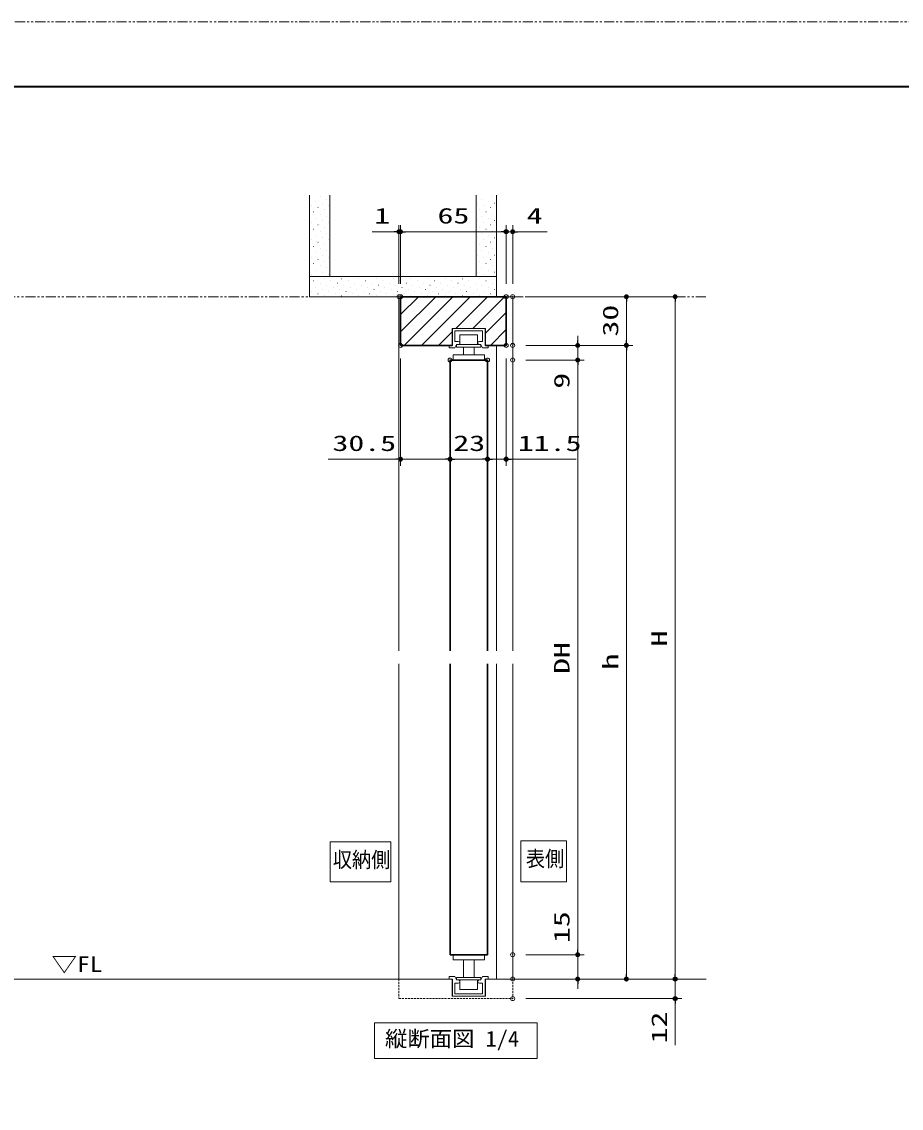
# Model space of a CAD drawing. Units: millimetres, scale not verified. Extents: x -1306 to 1306, y -607 to 607.
# Drawn here: x -765 to -224, y -75 to 594 of the extents above; entities that cross this region are included whole.
import ezdxf
from ezdxf.enums import TextEntityAlignment as Align

# ---------------------------------------------------------------- set-up
doc = ezdxf.new("R2010")
doc.units = ezdxf.units.MM
doc.header["$LTSCALE"] = 5
doc.header["$PDMODE"] = 32
doc.header["$PDSIZE"] = 2.5
doc.linetypes.add('USER1', pattern=[0.375, 0.25, -0.125])
doc.linetypes.add('USER3', pattern=[2.5, 1.25, -0.25, 0.25, -0.25, 0.25, -0.25])
for name, color, linetype, lineweight in [('0-1_線(白)', 7, 'Continuous', 30), ('0-2_線(黄)', 2, 'Continuous', 15), ('0-4_線(水)', 4, 'Continuous', 9), ('0-5_ハッチング', 6, 'Continuous', 9), ('0-6_点線(黄)', 2, 'USER1', 15), ('0-7_寸法線', 3, 'Continuous', 13), ('0-8_0', 3, 'Continuous', 25), ('0-9_DEFPOINTS', 7, 'Continuous', 5), ('0-B_陰線', 4, 'USER3', 9), ('0-C_図面枠', 7, 'Continuous', 35)]:
    doc.layers.add(name, color=color, linetype=linetype, lineweight=lineweight)
doc.styles.add('ＭＳ ゴシック', font='')
doc.styles.get('ＭＳ ゴシック').set_extended_font_data('MS Gothic')

# ---------------------------------------------------------------- blocks, each defined once
blk = doc.blocks.new('_DOT')
at = {"layer": '0-8_0'}
blk.add_line((-2.5, 0), (-5, 0), dxfattribs=at)
for points in [[(0, 0), (-2.5, 0), (-2.48, 0.313)], [(0, 0), (-2.48, -0.313), (-2.5, 0)], [(0, 0), (-2.48, 0.313), (-2.421, 0.622)], [(0, 0), (-2.421, -0.622), (-2.48, -0.313)], [(0, 0), (-2.421, 0.622), (-2.324, 0.92)], [(0, 0), (-2.324, -0.92), (-2.421, -0.622)], [(0, 0), (-2.324, 0.92), (-2.191, 1.204)], [(0, 0), (-2.191, -1.204), (-2.324, -0.92)], [(0, 0), (-2.191, 1.204), (-2.023, 1.469)], [(0, 0), (-2.023, -1.469), (-2.191, -1.204)], [(0, 0), (-2.023, 1.469), (-1.822, 1.711)], [(0, 0), (-1.822, -1.711), (-2.023, -1.469)], [(0, 0), (-1.822, 1.711), (-1.594, 1.926)], [(0, 0), (-1.594, -1.926), (-1.822, -1.711)], [(0, 0), (-1.594, 1.926), (-1.34, 2.111)], [(0, 0), (-1.34, -2.111), (-1.594, -1.926)], [(0, 0), (-1.34, 2.111), (-1.064, 2.262)], [(0, 0), (-1.064, -2.262), (-1.34, -2.111)], [(0, 0), (-1.064, 2.262), (-0.773, 2.378)], [(0, 0), (-0.773, -2.378), (-1.064, -2.262)], [(0, 0), (-0.773, 2.378), (-0.468, 2.456)], [(0, 0), (-0.468, -2.456), (-0.773, -2.378)], [(0, 0), (-0.468, 2.456), (-0.157, 2.495)], [(0, 0), (-0.157, -2.495), (-0.468, -2.456)], [(0, 0), (-0.157, 2.495), (0.157, 2.495)], [(0, 0), (0.157, -2.495), (-0.157, -2.495)], [(0, 0), (0.157, 2.495), (0.468, 2.456)], [(0, 0), (0.468, 2.456), (0.773, 2.378)], [(0, 0), (0.773, 2.378), (1.064, 2.262)], [(0, 0), (1.064, 2.262), (1.34, 2.111)], [(0, 0), (1.34, 2.111), (1.594, 1.926)], [(0, 0), (1.594, 1.926), (1.822, 1.711)], [(0, 0), (1.822, 1.711), (2.023, 1.469)], [(0, 0), (2.023, 1.469), (2.191, 1.204)], [(0, 0), (2.191, 1.204), (2.324, 0.92)], [(0, 0), (2.324, 0.92), (2.421, 0.622)], [(0, 0), (2.421, 0.622), (2.48, 0.313)], [(0, 0), (2.48, 0.313), (2.5, 0)], [(0, 0), (0.468, -2.456), (0.157, -2.495)], [(0, 0), (0.773, -2.378), (0.468, -2.456)], [(0, 0), (1.064, -2.262), (0.773, -2.378)], [(0, 0), (1.34, -2.111), (1.064, -2.262)], [(0, 0), (1.594, -1.926), (1.34, -2.111)], [(0, 0), (1.822, -1.711), (1.594, -1.926)], [(0, 0), (2.023, -1.469), (1.822, -1.711)], [(0, 0), (2.191, -1.204), (2.023, -1.469)], [(0, 0), (2.324, -0.92), (2.191, -1.204)], [(0, 0), (2.421, -0.622), (2.324, -0.92)], [(0, 0), (2.48, -0.313), (2.421, -0.622)], [(0, 0), (2.5, 0), (2.48, -0.313)]]:
    blk.add_solid(points, dxfattribs=at)

msp = doc.modelspace()

# ---------------------------------------------------------------- linework, layer by layer
at = {"layer": '0-1_線(白)'}
for p, q in [((-531.924, 424.763), (-531.924, 394.763)), ((-531.924, 424.763), (-466.924, 424.763)), ((-466.924, 394.763), (-466.924, 424.763)), ((-531.924, 394.763), (-500.124, 394.763)), ((-479.724, 394.763), (-466.924, 394.763)), ((-501.424, 385.763), (-478.424, 385.763)), ((-501.424, 206.763), (-501.424, 385.763)), ((-478.424, 206.763), (-478.424, 385.763)), ((-501.424, 19.763), (-501.424, 198.763)), ((-478.424, 19.763), (-478.424, 198.763)), ((-501.424, 19.763), (-478.424, 19.763))]:
    msp.add_line(p, q, dxfattribs=at)
at = {"layer": '0-2_線(黄)'}
for p, q in [((-587.924, 487.263), (-587.924, 424.763)), ((-575.424, 437.263), (-575.424, 487.263)), ((-485.424, 437.263), (-485.424, 487.263)), ((-472.924, 424.763), (-472.924, 487.263)), ((-587.924, 437.263), (-472.924, 437.263)), ((-587.924, 424.763), (-532.924, 424.763)), ((-1100.271, 4.763), (-500.124, 4.763)), ((-479.724, 4.763), (-343.911, 4.763))]:
    msp.add_line(p, q, dxfattribs=at)
msp.add_lwpolyline([(-548.037, -22.237), (-447.811, -22.237), (-447.811, -44.072), (-548.037, -44.072)], close=True, dxfattribs=at)
at = {"layer": '0-4_線(水)'}
for p, q in [((-462.924, 424.763), (-532.924, 424.763)), ((-532.924, 424.763), (-532.924, 206.763)), ((-462.924, 424.763), (-462.924, 206.763)), ((-498.424, 403.763), (-481.424, 403.763)), ((-498.424, 403.763), (-498.424, 397.263)), ((-481.424, 403.763), (-481.424, 397.263)), ((-501.924, 394.763), (-501.924, 393.263)), ((-499.924, 394.763), (-500.124, 394.763)), ((-498.424, 397.263), (-496.424, 397.263)), ((-497.424, 395.263), (-498.424, 393.263)), ((-481.424, 397.263), (-483.424, 397.263)), ((-482.424, 395.263), (-481.424, 393.263)), ((-479.924, 394.763), (-479.724, 394.763)), ((-477.924, 394.763), (-477.924, 393.263)), ((-472.924, 394.763), (-472.924, 206.763)), ((-501.924, 393.263), (-498.424, 393.263)), ((-493.174, 393.763), (-493.174, 388.963)), ((-486.674, 393.763), (-486.674, 388.963)), ((-477.924, 393.263), (-481.424, 393.263)), ((-532.924, 198.763), (-532.924, 4.763)), ((-472.924, 198.763), (-472.924, 4.763)), ((-462.924, 198.763), (-462.924, 4.763)), ((-493.174, 5.763), (-493.174, 16.563)), ((-486.674, 5.763), (-486.674, 16.563)), ((-501.924, 6.263), (-498.424, 6.263)), ((-497.424, 4.263), (-498.424, 6.263)), ((-498.424, 2.263), (-496.424, 2.263)), ((-498.424, -4.237), (-498.424, 2.263)), ((-481.424, 2.263), (-483.424, 2.263)), ((-482.424, 4.263), (-481.424, 6.263)), ((-477.924, 6.263), (-481.424, 6.263)), ((-481.424, -4.237), (-481.424, 2.263)), ((-477.924, 4.763), (-477.924, 6.263)), ((-481.424, -4.237), (-498.424, -4.237))]:
    msp.add_line(p, q, dxfattribs=at)
for points in [[(-499.924, 394.763), (-499.924, 405.263), (-479.924, 405.263), (-479.924, 394.763)], [(-495.374, 395.263), (-495.374, 401.263), (-484.474, 401.263), (-484.474, 395.263)], [(-499.624, 385.763), (-499.624, 388.963), (-480.224, 388.963), (-480.224, 385.763)], [(-499.624, 19.763), (-499.624, 16.563), (-480.224, 16.563), (-480.224, 19.763)], [(-477.924, 4.763), (-479.924, 4.763), (-479.924, -5.737), (-499.924, -5.737), (-499.924, 4.763), (-501.924, 4.763), (-501.924, 6.263)], [(-495.374, 4.263), (-495.374, -1.737), (-484.474, -1.737), (-484.474, 4.263)]]:
    msp.add_lwpolyline(points, dxfattribs=at)
for points in [[(-497.424, 395.263), (-497.424, 393.763), (-482.424, 393.763), (-482.424, 395.263)], [(-497.424, 4.263), (-497.424, 5.763), (-482.424, 5.763), (-482.424, 4.263)]]:
    msp.add_lwpolyline(points, close=True, dxfattribs=at)
for centre, start, end in [((-496.424, 396.263), 270, 89.99996), ((-483.424, 396.263), 90, 270), ((-496.424, 3.263), 270, 89.99996), ((-483.424, 3.263), 90, 270)]:
    msp.add_arc(centre, 1, start, end, dxfattribs=at)
at = {"layer": '0-5_ハッチング'}
for p, q in [((-584.086, 483.558), (-584.036, 483.558)), ((-581.435, 486.21), (-581.385, 486.21)), ((-580.109, 482.232), (-580.059, 482.232)), ((-577.457, 484.884), (-577.407, 484.884)), ((-484.649, 482.232), (-484.599, 482.232)), ((-481.998, 484.884), (-481.948, 484.884)), ((-478.02, 483.558), (-477.97, 483.558)), ((-475.369, 486.21), (-475.319, 486.21)), ((-474.043, 482.232), (-473.993, 482.232)), ((-586.738, 480.907), (-586.688, 480.907)), ((-585.412, 476.929), (-585.362, 476.929)), ((-582.761, 479.581), (-582.711, 479.581)), ((-581.435, 475.603), (-581.385, 475.603)), ((-578.783, 478.255), (-578.733, 478.255)), ((-576.131, 480.907), (-576.081, 480.907)), ((-483.324, 478.255), (-483.274, 478.255)), ((-480.672, 480.907), (-480.622, 480.907)), ((-479.346, 476.929), (-479.296, 476.929)), ((-476.695, 479.581), (-476.645, 479.581)), ((-475.369, 475.603), (-475.319, 475.603)), ((-586.738, 470.3), (-586.688, 470.3)), ((-584.086, 472.952), (-584.036, 472.952)), ((-582.761, 468.974), (-582.711, 468.974)), ((-580.109, 471.626), (-580.059, 471.626)), ((-577.457, 474.277), (-577.407, 474.277)), ((-576.131, 470.3), (-576.081, 470.3)), ((-484.649, 471.626), (-484.599, 471.626)), ((-481.998, 474.277), (-481.948, 474.277)), ((-480.672, 470.3), (-480.622, 470.3)), ((-478.02, 472.952), (-477.97, 472.952)), ((-476.695, 468.974), (-476.645, 468.974)), ((-474.043, 471.626), (-473.993, 471.626)), ((-585.412, 466.322), (-585.362, 466.322)), ((-584.086, 462.345), (-584.036, 462.345)), ((-581.435, 464.997), (-581.385, 464.997)), ((-578.783, 467.648), (-578.733, 467.648)), ((-577.457, 463.671), (-577.407, 463.671)), ((-483.324, 467.648), (-483.274, 467.648)), ((-481.998, 463.671), (-481.948, 463.671)), ((-479.346, 466.322), (-479.296, 466.322)), ((-478.02, 462.345), (-477.97, 462.345)), ((-475.369, 464.997), (-475.319, 464.997)), ((-586.738, 459.693), (-586.688, 459.693)), ((-585.412, 455.716), (-585.362, 455.716)), ((-582.761, 458.367), (-582.711, 458.367)), ((-580.109, 461.019), (-580.059, 461.019)), ((-578.783, 457.042), (-578.733, 457.042)), ((-576.131, 459.693), (-576.081, 459.693)), ((-484.649, 461.019), (-484.599, 461.019)), ((-483.324, 457.042), (-483.274, 457.042)), ((-480.672, 459.693), (-480.622, 459.693)), ((-479.346, 455.716), (-479.296, 455.716)), ((-476.695, 458.367), (-476.645, 458.367)), ((-474.043, 461.019), (-473.993, 461.019)), ((-586.738, 449.087), (-586.688, 449.087)), ((-584.086, 451.738), (-584.036, 451.738)), ((-581.435, 454.39), (-581.385, 454.39)), ((-580.109, 450.413), (-580.059, 450.413)), ((-577.457, 453.064), (-577.407, 453.064)), ((-576.131, 449.087), (-576.081, 449.087)), ((-484.649, 450.413), (-484.599, 450.413)), ((-481.998, 453.064), (-481.948, 453.064)), ((-480.672, 449.087), (-480.622, 449.087)), ((-478.02, 451.738), (-477.97, 451.738)), ((-475.369, 454.39), (-475.319, 454.39)), ((-474.043, 450.413), (-473.993, 450.413)), ((-585.412, 445.109), (-585.362, 445.109)), ((-582.761, 447.761), (-582.711, 447.761)), ((-581.435, 443.783), (-581.385, 443.783)), ((-578.783, 446.435), (-578.733, 446.435)), ((-577.457, 442.458), (-577.407, 442.458)), ((-483.324, 446.435), (-483.274, 446.435)), ((-481.998, 442.458), (-481.948, 442.458)), ((-479.346, 445.109), (-479.296, 445.109)), ((-476.695, 447.761), (-476.645, 447.761)), ((-475.369, 443.783), (-475.319, 443.783)), ((-586.738, 438.48), (-586.688, 438.48)), ((-584.086, 441.132), (-584.036, 441.132)), ((-582.761, 437.154), (-582.711, 437.154)), ((-580.109, 439.806), (-580.059, 439.806)), ((-578.783, 435.828), (-578.733, 435.828)), ((-576.131, 438.48), (-576.081, 438.48)), ((-572.154, 437.154), (-572.104, 437.154)), ((-568.176, 435.828), (-568.126, 435.828)), ((-561.547, 437.154), (-561.497, 437.154)), ((-557.57, 435.828), (-557.52, 435.828)), ((-550.941, 437.154), (-550.891, 437.154)), ((-546.963, 435.828), (-546.913, 435.828)), ((-540.334, 437.154), (-540.284, 437.154)), ((-536.357, 435.828), (-536.307, 435.828)), ((-529.728, 437.154), (-529.678, 437.154)), ((-525.75, 435.828), (-525.7, 435.828)), ((-519.121, 437.154), (-519.071, 437.154)), ((-515.143, 435.828), (-515.093, 435.828)), ((-508.514, 437.154), (-508.464, 437.154)), ((-504.537, 435.828), (-504.487, 435.828)), ((-497.908, 437.154), (-497.858, 437.154)), ((-493.93, 435.828), (-493.88, 435.828)), ((-487.301, 437.154), (-487.251, 437.154)), ((-484.649, 439.806), (-484.599, 439.806)), ((-483.324, 435.828), (-483.274, 435.828)), ((-480.672, 438.48), (-480.622, 438.48)), ((-478.02, 441.132), (-477.97, 441.132)), ((-476.695, 437.154), (-476.645, 437.154)), ((-474.043, 439.806), (-473.993, 439.806)), ((-585.412, 434.503), (-585.362, 434.503)), ((-584.086, 430.525), (-584.036, 430.525)), ((-581.435, 433.177), (-581.385, 433.177)), ((-580.109, 429.199), (-580.059, 429.199)), ((-577.457, 431.851), (-577.407, 431.851)), ((-574.806, 434.503), (-574.756, 434.503)), ((-573.48, 430.525), (-573.43, 430.525)), ((-570.828, 433.177), (-570.778, 433.177)), ((-569.502, 429.199), (-569.452, 429.199)), ((-566.851, 431.851), (-566.801, 431.851)), ((-564.199, 434.503), (-564.149, 434.503)), ((-562.873, 430.525), (-562.823, 430.525)), ((-560.221, 433.177), (-560.171, 433.177)), ((-558.896, 429.199), (-558.846, 429.199)), ((-556.244, 431.851), (-556.194, 431.851)), ((-553.592, 434.503), (-553.542, 434.503)), ((-552.267, 430.525), (-552.217, 430.525)), ((-549.615, 433.177), (-549.565, 433.177)), ((-548.289, 429.199), (-548.239, 429.199)), ((-545.637, 431.851), (-545.587, 431.851)), ((-542.986, 434.503), (-542.936, 434.503)), ((-541.66, 430.525), (-541.61, 430.525)), ((-539.008, 433.177), (-538.958, 433.177)), ((-537.682, 429.199), (-537.632, 429.199)), ((-535.031, 431.851), (-534.981, 431.851)), ((-532.379, 434.503), (-532.329, 434.503)), ((-531.053, 430.525), (-531.003, 430.525)), ((-528.402, 433.177), (-528.352, 433.177)), ((-527.076, 429.199), (-527.026, 429.199)), ((-524.424, 431.851), (-524.374, 431.851)), ((-521.773, 434.503), (-521.723, 434.503)), ((-520.447, 430.525), (-520.397, 430.525)), ((-517.795, 433.177), (-517.745, 433.177)), ((-516.469, 429.199), (-516.419, 429.199)), ((-513.818, 431.851), (-513.768, 431.851)), ((-511.166, 434.503), (-511.116, 434.503)), ((-509.84, 430.525), (-509.79, 430.525)), ((-507.188, 433.177), (-507.138, 433.177)), ((-505.863, 429.199), (-505.813, 429.199)), ((-503.211, 431.851), (-503.161, 431.851)), ((-500.559, 434.503), (-500.509, 434.503)), ((-499.234, 430.525), (-499.184, 430.525)), ((-496.582, 433.177), (-496.532, 433.177)), ((-495.256, 429.199), (-495.206, 429.199)), ((-492.604, 431.851), (-492.554, 431.851)), ((-489.953, 434.503), (-489.903, 434.503)), ((-488.627, 430.525), (-488.577, 430.525)), ((-485.975, 433.177), (-485.925, 433.177)), ((-484.649, 429.199), (-484.599, 429.199)), ((-481.998, 431.851), (-481.948, 431.851)), ((-479.346, 434.503), (-479.296, 434.503)), ((-478.02, 430.525), (-477.97, 430.525)), ((-475.369, 433.177), (-475.319, 433.177)), ((-474.043, 429.199), (-473.993, 429.199)), ((-586.738, 427.874), (-586.688, 427.874)), ((-582.761, 426.548), (-582.711, 426.548)), ((-578.783, 425.222), (-578.733, 425.222)), ((-576.131, 427.874), (-576.081, 427.874)), ((-572.154, 426.548), (-572.104, 426.548)), ((-568.176, 425.222), (-568.126, 425.222)), ((-565.525, 427.874), (-565.475, 427.874)), ((-561.547, 426.548), (-561.497, 426.548)), ((-557.57, 425.222), (-557.52, 425.222)), ((-554.918, 427.874), (-554.868, 427.874)), ((-550.941, 426.548), (-550.891, 426.548)), ((-546.963, 425.222), (-546.913, 425.222)), ((-544.312, 427.874), (-544.262, 427.874)), ((-540.334, 426.548), (-540.284, 426.548)), ((-536.357, 425.222), (-536.307, 425.222)), ((-533.705, 427.874), (-533.655, 427.874)), ((-531.924, 424.351), (-531.512, 424.763)), ((-531.924, 413.744), (-520.905, 424.763)), ((-531.924, 403.138), (-510.299, 424.763)), ((-529.728, 426.548), (-529.678, 426.548)), ((-529.692, 394.763), (-499.692, 424.763)), ((-525.75, 425.222), (-525.7, 425.222)), ((-523.098, 427.874), (-523.048, 427.874)), ((-519.121, 426.548), (-519.071, 426.548)), ((-519.086, 394.763), (-489.086, 424.763)), ((-515.143, 425.222), (-515.093, 425.222)), ((-512.492, 427.874), (-512.442, 427.874)), ((-508.514, 426.548), (-508.464, 426.548)), ((-504.537, 425.222), (-504.487, 425.222)), ((-501.885, 427.874), (-501.835, 427.874)), ((-497.979, 405.263), (-478.479, 424.763)), ((-497.908, 426.548), (-497.858, 426.548)), ((-493.93, 425.222), (-493.88, 425.222)), ((-491.279, 427.874), (-491.229, 427.874)), ((-487.372, 405.263), (-467.872, 424.763)), ((-487.301, 426.548), (-487.251, 426.548)), ((-483.324, 425.222), (-483.274, 425.222)), ((-480.672, 427.874), (-480.622, 427.874)), ((-476.695, 426.548), (-476.645, 426.548)), ((-479.724, 402.305), (-466.924, 415.105)), ((-508.479, 394.763), (-500.124, 403.118)), ((-476.659, 394.763), (-466.924, 404.498))]:
    msp.add_line(p, q, dxfattribs=at)
at = {"layer": '0-6_点線(黄)'}
for p, q in [((-532.924, 4.763), (-532.924, -7.237)), ((-462.924, 4.763), (-462.924, -7.237)), ((-532.924, -7.237), (-462.924, -7.237))]:
    msp.add_line(p, q, dxfattribs=at)
at = {"layer": '0-7_寸法線'}
for p, q in [((-532.924, 432.763), (-532.924, 468.763)), ((-531.924, 432.763), (-531.924, 468.763)), ((-531.924, 432.763), (-531.924, 468.763)), ((-466.924, 432.763), (-466.924, 468.763)), ((-466.924, 432.763), (-466.924, 468.763)), ((-462.924, 432.763), (-462.924, 468.763)), ((-535.924, 464.763), (-549.305, 464.763)), ((-531.924, 464.763), (-532.924, 464.763)), ((-528.924, 464.763), (-469.924, 464.763)), ((-528.924, 464.763), (-525.924, 464.763)), ((-469.924, 464.763), (-472.924, 464.763)), ((-466.924, 464.763), (-462.924, 464.763)), ((-459.924, 464.763), (-441.781, 464.763)), ((-454.924, 424.763), (-358.924, 424.763)), ((-454.924, 424.763), (-388.924, 424.763)), ((-392.924, 421.763), (-392.924, 397.763)), ((-362.924, 421.763), (-362.924, 7.763)), ((-454.924, 394.763), (-388.924, 394.763)), ((-454.924, 394.763), (-388.924, 394.763)), ((-454.924, 394.763), (-418.924, 394.763)), ((-422.924, 397.763), (-422.924, 400.763)), ((-422.924, 394.763), (-422.924, 385.763)), ((-392.924, 391.763), (-392.924, 7.763)), ((-531.924, 386.763), (-531.924, 320.763)), ((-466.924, 386.763), (-466.924, 320.763)), ((-454.924, 385.763), (-418.924, 385.763)), ((-454.924, 385.763), (-418.924, 385.763)), ((-422.924, 382.763), (-422.924, 22.763)), ((-422.924, 382.763), (-422.924, 365.573)), ((-501.424, 377.763), (-501.424, 320.763)), ((-501.424, 377.763), (-501.424, 320.763)), ((-478.424, 377.763), (-478.424, 320.763)), ((-478.424, 377.763), (-478.424, 320.763)), ((-534.924, 324.763), (-576.4, 324.763)), ((-501.424, 324.763), (-531.924, 324.763)), ((-504.424, 324.763), (-507.424, 324.763)), ((-501.424, 324.763), (-478.424, 324.763)), ((-498.424, 324.763), (-495.424, 324.763)), ((-481.424, 324.763), (-484.424, 324.763)), ((-478.424, 324.763), (-466.924, 324.763)), ((-475.424, 324.763), (-472.424, 324.763)), ((-463.924, 324.763), (-423.877, 324.763)), ((-422.924, 22.763), (-422.924, 48.525)), ((-454.924, 19.763), (-418.924, 19.763)), ((-454.924, 19.763), (-418.924, 19.763)), ((-422.924, 4.763), (-422.924, 19.763)), ((-362.924, 7.763), (-362.924, 10.763)), ((-454.924, 4.763), (-358.924, 4.763)), ((-454.924, 4.763), (-388.924, 4.763)), ((-454.924, 4.763), (-418.924, 4.763)), ((-454.924, 4.763), (-358.924, 4.763)), ((-422.924, 1.763), (-422.924, -1.237)), ((-362.924, 4.763), (-362.924, -7.237)), ((-454.924, -7.237), (-358.924, -7.237)), ((-362.924, -10.237), (-362.924, -35.999))]:
    msp.add_line(p, q, dxfattribs=at)
for points in [[(-500.124, 394.763), (-500.124, 405.263), (-479.724, 405.263), (-479.724, 394.763)], [(-500.124, 4.763), (-500.124, -5.737), (-479.724, -5.737), (-479.724, 4.763)]]:
    msp.add_lwpolyline(points, dxfattribs=at)
for points in [[(-575.32, 64.692), (-575.32, 89.209), (-537.924, 89.209), (-537.924, 64.692)], [(-457.924, 64.692), (-457.924, 89.849), (-429.759, 89.849), (-429.759, 64.692)]]:
    msp.add_lwpolyline(points, close=True, dxfattribs=at)
at = {"layer": '0-9_DEFPOINTS'}
for p in [(-532.924, 464.763), (-466.924, 464.763), (-462.924, 464.763), (-532.924, 424.763), (-531.924, 424.763), (-466.924, 424.763), (-462.924, 424.763), (-462.924, 424.763), (-531.924, 394.763), (-466.924, 394.763), (-462.924, 394.763), (-392.924, 394.763), (-501.424, 385.763), (-478.424, 385.763), (-462.924, 385.763), (-462.924, 385.763), (-422.924, 385.763), (-501.424, 324.763), (-478.424, 324.763), (-466.924, 324.763), (-462.924, 19.763), (-422.924, 19.763), (-462.924, 4.763), (-422.924, 4.763), (-392.924, 4.763), (-362.924, 4.763), (-462.924, -7.237), (-362.924, -7.237)]:
    msp.add_point(p, dxfattribs=at)
at = {"layer": '0-B_陰線'}
for p, q in [((387.036, 594), (-1292.964, 594)), ((-1100.271, 424.763), (-343.911, 424.763))]:
    msp.add_line(p, q, dxfattribs=at)
at = {"layer": '0-C_図面枠'}
msp.add_lwpolyline([(-1252.964, -554), (347.036, -554), (347.036, 554), (-1252.964, 554)], close=True, dxfattribs=at)

# ---------------------------------------------------------------- block references
at = {"layer": '0-7_寸法線', "xscale": 0.6, "yscale": 0.6}
for p in [(-532.924, 464.763), (-466.924, 464.763), (-466.924, 464.763), (-531.924, 324.763), (-501.424, 324.763), (-478.424, 324.763)]:
    msp.add_blockref('_DOT', p, dxfattribs=at)
for p, rotation in [((-531.924, 464.763), 180), ((-531.924, 464.763), 180), ((-462.924, 464.763), 180), ((-392.924, 424.763), 90), ((-362.924, 424.763), 90), ((-422.924, 394.763), 270), ((-392.924, 394.763), 270), ((-392.924, 394.763), 90), ((-422.924, 385.763), 90), ((-422.924, 385.763), 90), ((-501.424, 324.763), 180), ((-478.424, 324.763), 180), ((-466.924, 324.763), 180), ((-422.924, 19.763), 270), ((-422.924, 19.763), 270), ((-392.924, 4.763), 270), ((-362.924, 4.763), 270), ((-362.924, 4.763), 270), ((-422.924, 4.763), 90), ((-362.924, -7.237), 90)]:
    msp.add_blockref('_DOT', p, dxfattribs=dict(at, rotation=rotation))

# ---------------------------------------------------------------- texts
at = {"layer": '0-2_線(黄)', "style": 'ＭＳ ゴシック'}
for s, height, width, p in [('▽FL', 9.621, 1.2, (-746.724, 6.207)), ('縦断面図 1/4', 9.604, 1.05, (-541.482, -39.615))]:
    msp.add_text(s, height=height, dxfattribs=dict(at, width=width)).set_placement(p, align=Align.BOTTOM_LEFT)
at = {"layer": '0-7_寸法線', "style": 'ＭＳ ゴシック'}
for s, width, p in [('1', 1.5, (-548.162, 466.913)), ('65', 1.5, (-509.186, 466.913)), ('4', 1.5, (-454.353, 466.913)), ('30.5', 1.5, (-573.829, 326.913)), ('23', 1.5, (-499.448, 326.913)), ('11.5', 1.5, (-459.781, 326.913)), ('収納側', 0.9, (-573.573, 70.586)), ('表側', 0.9, (-454.797, 71.19))]:
    msp.add_text(s, height=9.604, dxfattribs=dict(at, width=width)).set_placement(p, align=Align.BOTTOM_LEFT)
at = {"layer": '0-7_寸法線', "style": 'ＭＳ ゴシック', "width": 1.5}
for s, p in [('30', (-395.074, 400.239)), ('9', (-425.074, 368.144)), ('H', (-365.074, 209.525)), ('DH', (-425.074, 192.525)), ('h', (-395.074, 195.239)), ('15', (-425.074, 26.906)), ('12', (-365.074, -34.856))]:
    msp.add_text(s, height=9.604, rotation=90, dxfattribs=at).set_placement(p, align=Align.BOTTOM_LEFT)

doc.saveas('drawing.dxf')
